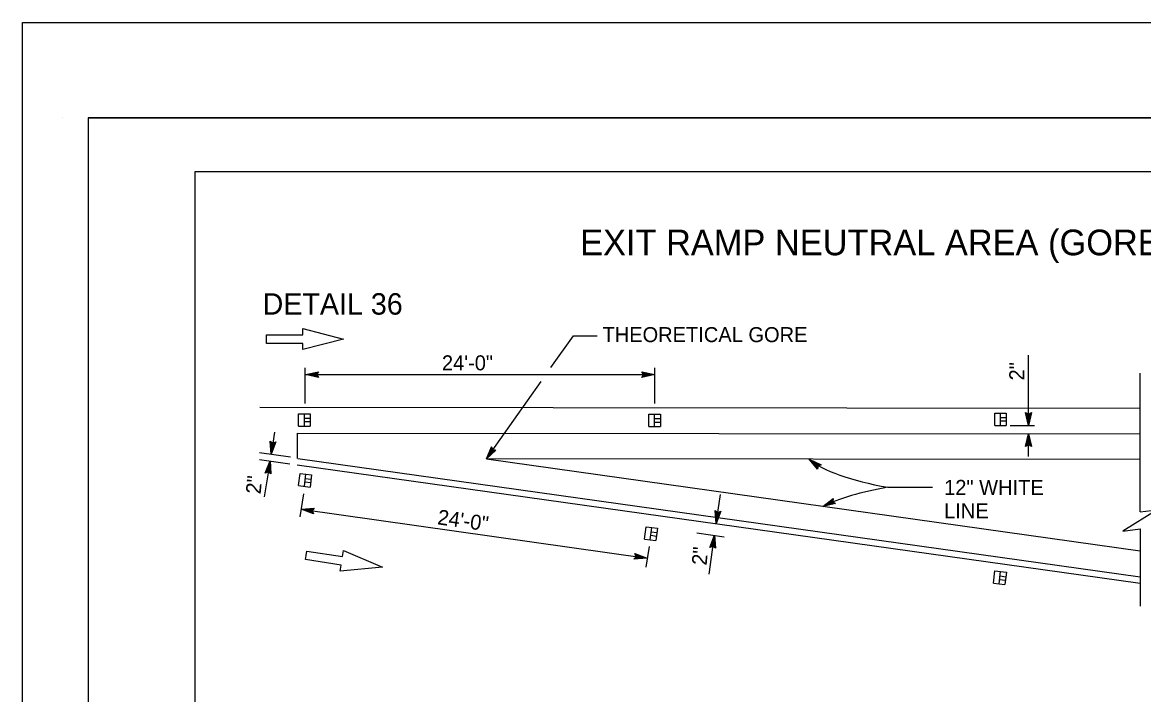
# Model space of a CAD drawing. Extents: x -894 to 866, y -476 to 714.
# Drawn here: x -894 to -371, y 400 to 714 of the extents above; entities that cross this region are included whole.
import ezdxf

# ---------------------------------------------------------------- set-up
doc = ezdxf.new("R2010")
doc.units = 0
for name, color, linetype in [('10 Sheet Format', 7, 'Continuous'), ('56 Stage 3 Anno', 7, 'Continuous'), ('57 Undefined', 7, 'Continuous'), ('60 Nongeo Data', 7, 'Continuous')]:
    doc.layers.add(name, color=color, linetype=linetype)

msp = doc.modelspace()

# ---------------------------------------------------------------- linework, layer by layer
at = {"layer": '10 Sheet Format'}
for p, q in [((-875.41, 668.95), (-875.41, 668.95)), ((-863.42, 668.96), (836.57, 668.96)), ((-863.42, 668.96), (-863.42, -431.04)), ((-813.45, 643.94), (811.55, 643.94)), ((-813.45, -406.05), (-813.45, 643.94))]:
    msp.add_line(p, q, dxfattribs=at)
for points in [[(-894.04, 713.56), (865.95, 713.56), (865.95, -476.44), (-894.04, -476.44)], [(-863.42, -431.04), (836.57, -431.04), (836.57, 668.96), (-863.42, 668.96)]]:
    msp.add_lwpolyline(points, close=True, dxfattribs=at)
at = {"layer": '56 Stage 3 Anno'}
for p, q in [((-424.38, 525.4), (-424.38, 558.16)), ((-762.01, 535.55), (-762.01, 552.33)), ((-761.88, 549.14), (-755.88, 550.47)), ((-760.48, 549.15), (-756.11, 550.11)), ((-759.11, 549.14), (-756.29, 549.77)), ((-755.88, 550.47), (-756.68, 549.14)), ((-755.88, 550.47), (-755.88, 550.47)), ((-604.05, 549.14), (-604.85, 550.48)), ((-604.85, 550.48), (-604.85, 550.48)), ((-604.85, 550.48), (-598.85, 549.14)), ((-604.63, 550.13), (-600.23, 549.14)), ((-604.4, 549.77), (-601.61, 549.15)), ((-598.85, 535.55), (-598.85, 552.33)), ((-755.88, 547.8), (-761.88, 549.14)), ((-761.88, 549.14), (-761.88, 549.14)), ((-761.88, 549.14), (-598.85, 549.14)), ((-756.09, 548.16), (-760.5, 549.14)), ((-756.33, 548.52), (-759.11, 549.14)), ((-757.73, 549.14), (-756.52, 549.41)), ((-756.5, 548.87), (-757.73, 549.14)), ((-756.68, 549.14), (-755.88, 547.8)), ((-755.88, 547.8), (-755.88, 547.8)), ((-598.85, 549.14), (-604.85, 547.81)), ((-604.85, 547.81), (-604.05, 549.14)), ((-604.85, 547.81), (-604.85, 547.81)), ((-600.24, 549.14), (-604.62, 548.17)), ((-601.61, 549.15), (-604.44, 548.52)), ((-604.22, 549.42), (-602.99, 549.15)), ((-602.99, 549.15), (-604.2, 548.88)), ((-598.85, 549.14), (-598.85, 549.14)), ((-424.38, 525.4), (-425.71, 531.4)), ((-425.71, 531.4), (-425.71, 531.4)), ((-425.71, 531.4), (-424.38, 530.6)), ((-424.38, 526.79), (-425.35, 531.16)), ((-424.38, 528.16), (-425, 530.98)), ((-424.37, 529.54), (-424.64, 530.75)), ((-424.38, 530.6), (-423.04, 531.4)), ((-423.04, 531.4), (-424.38, 525.4)), ((-423.39, 531.18), (-424.38, 526.78)), ((-423.75, 530.95), (-424.38, 528.16)), ((-424.1, 530.77), (-424.37, 529.54)), ((-423.04, 531.4), (-423.04, 531.4)), ((-432.92, 525.4), (-421.63, 525.4)), ((-424.38, 525.4), (-424.38, 525.4)), ((-776.29, 522.28), (-777.94, 511.96)), ((-425.72, 515.52), (-424.38, 521.52)), ((-425.36, 515.73), (-424.38, 520.14)), ((-425, 515.97), (-424.38, 518.75)), ((-424.38, 521.52), (-424.38, 521.52)), ((-424.38, 521.52), (-423.05, 515.52)), ((-424.38, 510.86), (-424.38, 521.52)), ((-424.38, 518.75), (-423.75, 515.93)), ((-424.37, 520.13), (-423.41, 515.75)), ((-777.94, 511.96), (-778.31, 518.1)), ((-778.31, 518.1), (-778.31, 518.1)), ((-778.31, 518.1), (-777.12, 517.1)), ((-777.72, 513.34), (-777.99, 517.81)), ((-775.67, 517.68), (-777.94, 511.96)), ((-776.06, 517.52), (-777.72, 513.33)), ((-777.5, 514.69), (-777.67, 517.58)), ((-776.45, 517.35), (-777.5, 514.69)), ((-777.28, 516.06), (-777.36, 517.29)), ((-776.82, 517.23), (-777.28, 516.06)), ((-777.12, 517.1), (-775.67, 517.68)), ((-775.67, 517.68), (-775.67, 517.68)), ((-424.38, 516.32), (-425.72, 515.52)), ((-425.72, 515.52), (-425.72, 515.52)), ((-424.65, 516.14), (-424.38, 517.37)), ((-424.38, 517.37), (-424.11, 516.16)), ((-423.05, 515.52), (-424.38, 516.32)), ((-423.05, 515.52), (-423.05, 515.52)), ((-783.39, 509.54), (-769.18, 507.52)), ((-783.3, 512.69), (-768.96, 510.66)), ((-778.44, 508.85), (-781.12, 492.02)), ((-780.71, 503.13), (-778.44, 508.85)), ((-778.44, 508.85), (-778.44, 508.85)), ((-778.44, 508.85), (-778.07, 502.71)), ((-777.94, 511.96), (-777.94, 511.96)), ((-522.81, 504.91), (-526.77, 509.61)), ((-526.77, 509.61), (-526.77, 509.61)), ((-526.77, 509.61), (-521.19, 507.03)), ((-522.77, 505.32), (-525.68, 508.77)), ((-525.67, 508.77), (-521.6, 506.89)), ((-522.74, 505.75), (-524.58, 507.93)), ((-524.58, 507.93), (-521.95, 506.72)), ((-779.26, 503.71), (-780.71, 503.13)), ((-780.71, 503.13), (-780.71, 503.13)), ((-780.32, 503.29), (-778.65, 507.48)), ((-779.93, 503.46), (-778.87, 506.12)), ((-779.56, 503.58), (-779.09, 504.76)), ((-778.07, 502.71), (-779.26, 503.71)), ((-779.09, 504.76), (-779.02, 503.52)), ((-778.87, 506.12), (-778.7, 503.23)), ((-778.65, 507.47), (-778.39, 503)), ((-778.07, 502.71), (-778.07, 502.71)), ((-522.67, 506.13), (-523.48, 507.1)), ((-523.48, 507.1), (-522.36, 506.58)), ((-522.64, 506.46), (-522.81, 504.91)), ((-522.81, 504.91), (-522.81, 504.91)), ((-521.19, 507.03), (-522.64, 506.46)), ((-521.19, 507.03), (-521.19, 507.03)), ((-762.8, 493.45), (-764.52, 482.68)), ((-570.17, 479.54), (-568.23, 493.18)), ((-490, 496.49), (-469.13, 496.49)), ((-520.45, 487.56), (-515.55, 491.28)), ((-514.44, 488.86), (-520.45, 487.56)), ((-520.45, 487.56), (-520.45, 487.56)), ((-514.78, 489.09), (-519.19, 488.14)), ((-519.18, 488.15), (-515.62, 490.86)), ((-517.94, 488.72), (-515.63, 490.47)), ((-515.14, 489.32), (-517.94, 488.72)), ((-516.68, 489.29), (-515.69, 490.04)), ((-515.45, 489.56), (-516.68, 489.29)), ((-515.55, 491.28), (-515.72, 489.74)), ((-515.72, 489.74), (-514.44, 488.86)), ((-515.55, 491.28), (-515.55, 491.28)), ((-514.44, 488.86), (-514.44, 488.86)), ((-763.95, 486.25), (-757.82, 486.72)), ((-763.95, 486.25), (-602.45, 463.36)), ((-758.2, 484.08), (-763.95, 486.25)), ((-763.95, 486.25), (-763.95, 486.25)), ((-758.36, 484.46), (-762.59, 486.05)), ((-762.57, 486.05), (-758.11, 486.4)), ((-761.22, 485.86), (-758.33, 486.08)), ((-758.54, 484.85), (-761.22, 485.86)), ((-759.85, 485.66), (-758.61, 485.76)), ((-758.67, 485.22), (-759.85, 485.66)), ((-757.82, 486.72), (-758.8, 485.52)), ((-758.8, 485.52), (-758.2, 484.08)), ((-758.2, 484.08), (-758.2, 484.08)), ((-757.82, 486.72), (-757.82, 486.72)), ((-570.17, 479.54), (-570.64, 485.67)), ((-570.64, 485.67), (-570.64, 485.67)), ((-570.64, 485.67), (-569.44, 484.69)), ((-569.97, 480.92), (-570.32, 485.39)), ((-568, 485.29), (-570.17, 479.54)), ((-569.78, 482.28), (-570, 485.16)), ((-568.38, 485.13), (-569.97, 480.91)), ((-568.77, 484.95), (-569.78, 482.28)), ((-569.58, 483.65), (-569.68, 484.88)), ((-569.14, 484.82), (-569.58, 483.65)), ((-569.44, 484.69), (-568, 485.29)), ((-568, 485.29), (-568, 485.29)), ((-570.17, 479.54), (-570.17, 479.54)), ((-579.2, 475.24), (-566.44, 473.43)), ((-573.51, 455.93), (-570.93, 474.14)), ((-573.1, 468.39), (-570.93, 474.14)), ((-572.72, 468.55), (-571.13, 472.78)), ((-572.33, 468.73), (-571.32, 471.41)), ((-571.32, 471.41), (-571.1, 468.52)), ((-571.12, 472.76), (-570.78, 468.3)), ((-570.93, 474.14), (-570.93, 474.14)), ((-570.93, 474.14), (-570.46, 468.01)), ((-601.48, 468.87), (-603.02, 459.22)), ((-571.66, 468.99), (-573.1, 468.39)), ((-573.1, 468.39), (-573.1, 468.39)), ((-571.96, 468.86), (-571.52, 470.04)), ((-570.46, 468.01), (-571.66, 468.99)), ((-571.52, 470.04), (-571.42, 468.8)), ((-570.46, 468.01), (-570.46, 468.01)), ((-608.58, 462.88), (-607.6, 464.09)), ((-602.45, 463.36), (-608.58, 462.88)), ((-608.58, 462.88), (-608.58, 462.88)), ((-603.83, 463.55), (-608.3, 463.21)), ((-607.6, 464.09), (-608.21, 465.53)), ((-608.21, 465.53), (-608.21, 465.53)), ((-608.21, 465.53), (-602.45, 463.36)), ((-605.19, 463.75), (-608.07, 463.52)), ((-608.04, 465.14), (-603.82, 463.55)), ((-607.86, 464.76), (-605.19, 463.75)), ((-606.56, 463.94), (-607.79, 463.85)), ((-607.74, 464.39), (-606.56, 463.94)), ((-602.45, 463.36), (-602.45, 463.36))]:
    msp.add_line(p, q, dxfattribs=at)
for centre, major_axis, start_param, end_param in [((-476.6, 509.54), (-53.36, 5.94), 0.379252, 1.347714), ((-477.43, 483.35), (-53.33, -6.19), 4.918278, 5.618055)]:
    msp.add_ellipse(centre, major_axis=major_axis, ratio=0.27605, start_param=start_param, end_param=end_param, dxfattribs=at)
at = {"layer": '60 Nongeo Data'}
for p, q in [((-763.2, 567.71), (-763.2, 570.62)), ((-763.2, 570.62), (-744.08, 565.71)), ((-780.09, 565.71), (-780.09, 567.71)), ((-780.09, 567.71), (-763.2, 567.71)), ((-780.09, 563.71), (-780.09, 565.71)), ((-744.08, 565.71), (-763.21, 560.8)), ((-647.36, 552.37), (-636.83, 567.28)), ((-636.83, 567.28), (-625.78, 567.28)), ((-763.21, 563.71), (-780.09, 563.71)), ((-763.21, 560.8), (-763.21, 563.71)), ((-372.19, 485.06), (-372.19, 549.74)), ((-677.46, 509.77), (-651.91, 545.93)), ((-783.28, 533.85), (-372.17, 533.48)), ((-765.13, 530.82), (-759.74, 530.83)), ((-765.12, 525.05), (-765.13, 530.82)), ((-762.43, 525.08), (-762.43, 530.83)), ((-762.43, 528.74), (-759.74, 528.74)), ((-759.74, 530.83), (-759.73, 525.05)), ((-601.61, 524.85), (-601.62, 530.63)), ((-601.62, 530.63), (-596.23, 530.63)), ((-598.92, 524.88), (-598.93, 530.63)), ((-596.23, 530.63), (-596.23, 524.86)), ((-440.14, 531.17), (-434.75, 531.18)), ((-440.13, 525.39), (-440.14, 531.17)), ((-437.44, 525.42), (-437.44, 531.17)), ((-437.44, 529.09), (-434.75, 529.09)), ((-434.75, 531.18), (-434.74, 525.4)), ((-765.12, 525.05), (-759.73, 525.05)), ((-762.43, 527.14), (-759.73, 527.14)), ((-601.61, 524.85), (-596.23, 524.86)), ((-598.92, 528.54), (-596.23, 528.55)), ((-598.92, 526.94), (-596.23, 526.94)), ((-440.13, 525.39), (-434.74, 525.4)), ((-437.44, 527.48), (-434.74, 527.49)), ((-765.65, 510.01), (-765.65, 521.84)), ((-765.65, 521.84), (-372.18, 521.48)), ((-765.47, 510.01), (-372.26, 454.76)), ((-372.18, 509.44), (-677.46, 509.77)), ((-677.46, 509.77), (-372.21, 466.87)), ((-765.73, 507.03), (-372.26, 451.75)), ((-765.11, 497.26), (-764.4, 503)), ((-764.4, 503), (-759.05, 502.33)), ((-762.43, 496.96), (-761.73, 502.66)), ((-765.11, 497.26), (-759.76, 496.6)), ((-762.18, 499), (-759.51, 498.67)), ((-761.98, 500.59), (-759.31, 500.26)), ((-759.05, 502.33), (-759.76, 496.6)), ((-603.63, 472.34), (-602.92, 478.07)), ((-602.92, 478.07), (-597.57, 477.41)), ((-600.95, 472.03), (-600.24, 477.74)), ((-597.57, 477.41), (-598.28, 471.67)), ((-372.2, 477.06), (-372.24, 440.99)), ((-603.63, 472.34), (-598.28, 471.67)), ((-600.7, 474.08), (-598.02, 473.74)), ((-600.5, 475.67), (-597.83, 475.34)), ((-761.57, 464.69), (-761.27, 466.67)), ((-761.27, 466.67), (-744.58, 464.11)), ((-744.58, 464.11), (-744.14, 466.99)), ((-744.14, 466.99), (-725.98, 459.24)), ((-761.88, 462.71), (-761.57, 464.69)), ((-745.19, 460.16), (-761.88, 462.71)), ((-745.64, 457.28), (-745.19, 460.16)), ((-725.98, 459.24), (-745.64, 457.28)), ((-440.77, 451.76), (-440.06, 457.49)), ((-440.06, 457.49), (-434.71, 456.83)), ((-438.09, 451.45), (-437.38, 457.16)), ((-434.71, 456.83), (-435.42, 451.1)), ((-440.77, 451.76), (-435.42, 451.1)), ((-437.84, 453.5), (-435.16, 453.17)), ((-437.64, 455.09), (-434.96, 454.76))]:
    msp.add_line(p, q, dxfattribs=at)
msp.add_lwpolyline([(-672.97, 513.83), (-677.46, 509.77), (-675.12, 515.34), (-674.96, 514.97), (-676.67, 510.89), (-673.38, 513.86), (-673.79, 513.89), (-675.89, 511.99), (-674.79, 514.6), (-674.63, 514.23), (-675.1, 513.1), (-674.19, 513.92), (-674.51, 513.95), (-675.12, 515.34), (-674.51, 513.95)], close=True, dxfattribs=at)
msp.add_lwpolyline([(-372.19, 485.06), (-364.34, 486.04), (-380.34, 476.04), (-372.2, 477.06)], dxfattribs=at)

# ---------------------------------------------------------------- texts
at = {"layer": '10 Sheet Format'}
for s, p in [('THEORETICAL GORE', (-623.26, 564.28)), ('24\'-0"', (-698.2, 551.11))]:
    msp.add_text(s, height=7, dxfattribs=at).set_placement(p)
for s, rotation, p in [('2"', 90, (-426.34, 546.39)), ('2"', 84.6674, (-782.85, 493.09)), ('24\'-0"', 351.9339, (-700.59, 479.25)), ('2"', 84.6674, (-574.66, 459.83))]:
    msp.add_text(s, height=7, rotation=rotation, dxfattribs=at).set_placement(p)
at = {"layer": '57 Undefined'}
for s, p in [('12" WHITE', (-463.76, 492.95)), ('LINE', (-463.76, 482.01))]:
    msp.add_text(s, height=7, dxfattribs=at).set_placement(p)
at = {"layer": '60 Nongeo Data'}
for s, height, p in [('EXIT RAMP NEUTRAL AREA (GORE) TREATMENT', 12, (-633.7, 604.82)), ('DETAIL 36', 10, (-781.91, 577.12))]:
    msp.add_text(s, height=height, dxfattribs=at).set_placement(p)

doc.saveas('drawing.dxf')
